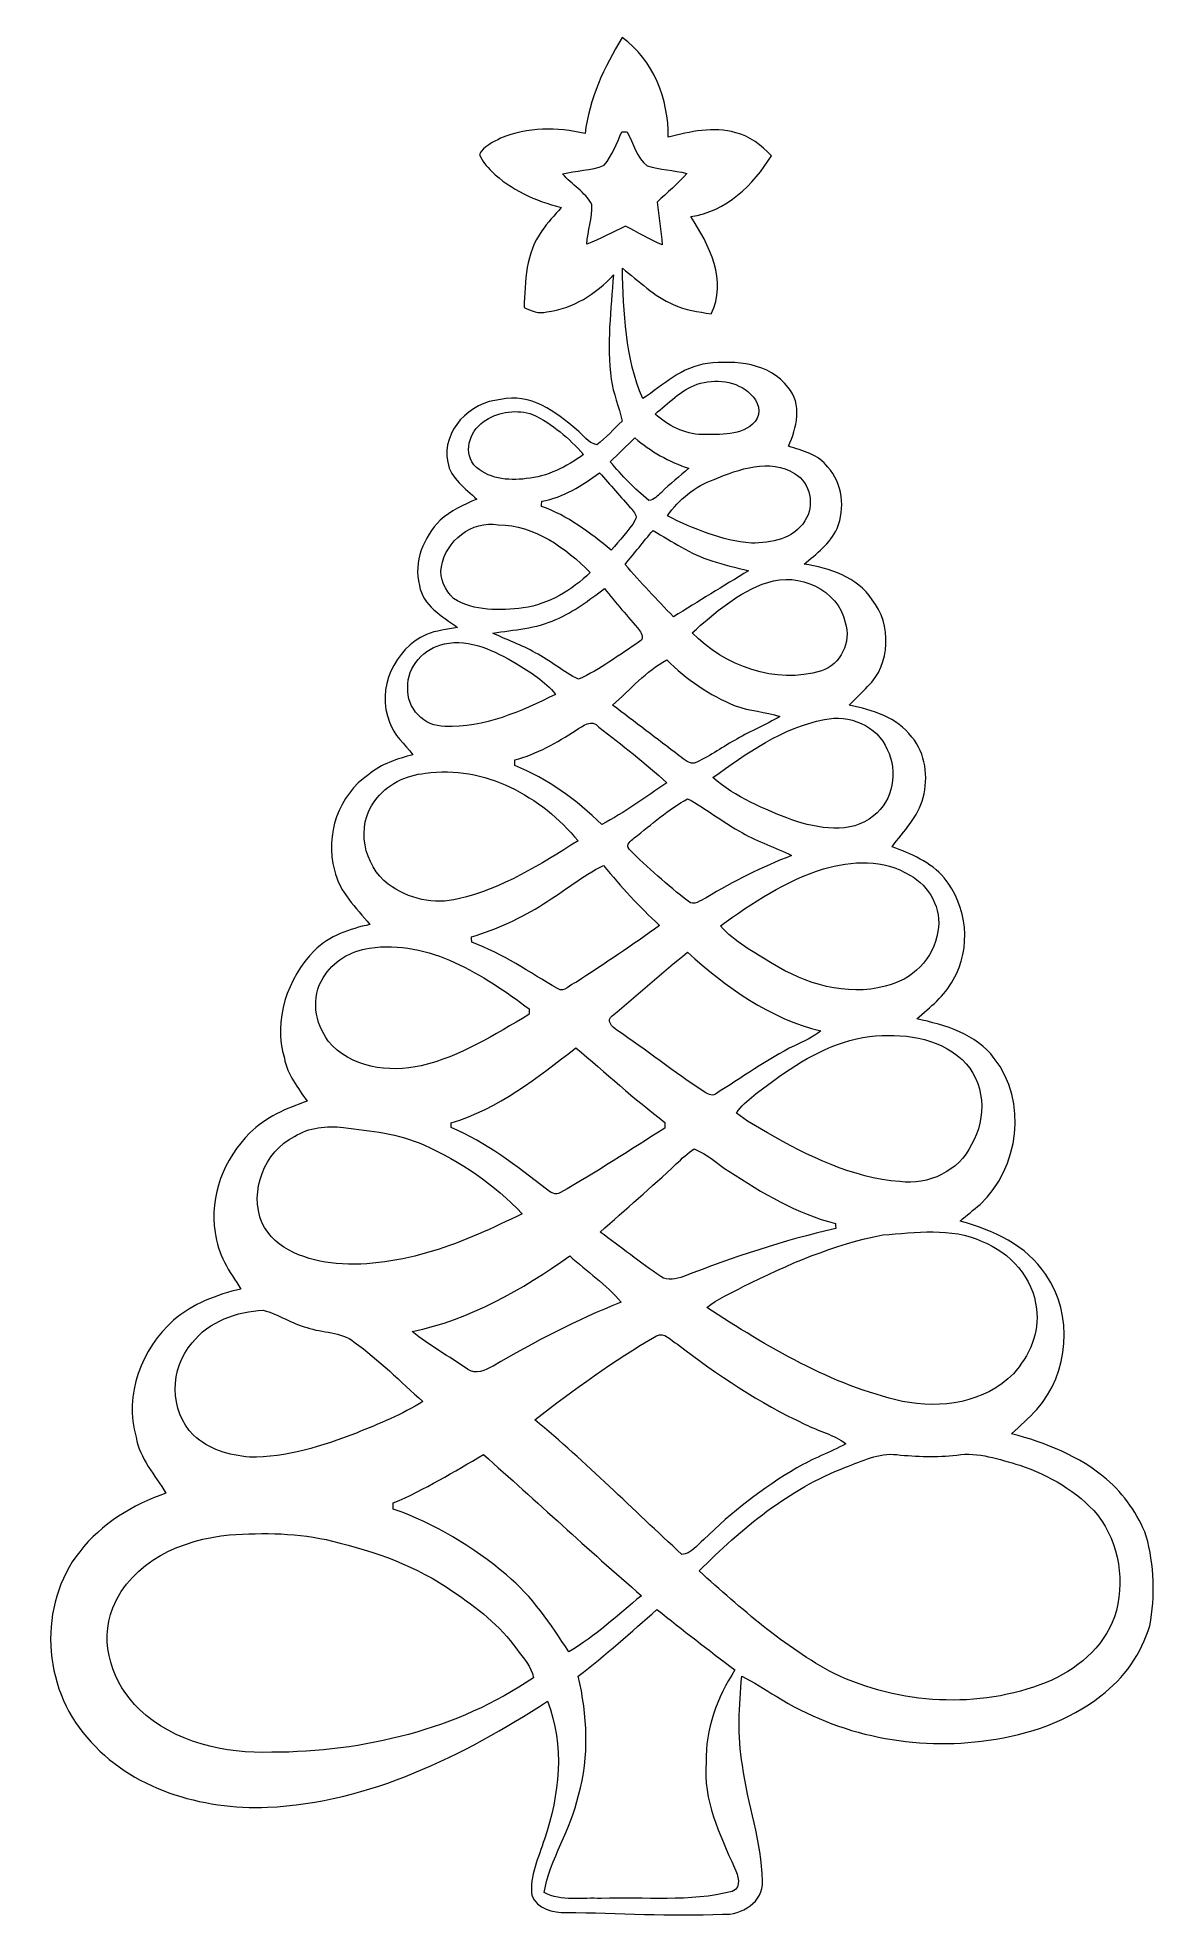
# Model space of a CAD drawing. Header units: centimetres. Extents: x -9.7 to 9.5, y -16.1 to 16.1.
import ezdxf

# ---------------------------------------------------------------- set-up
doc = ezdxf.new("R2010")
doc.units = ezdxf.units.CM
doc.header["$MEASUREMENT"] = 0
doc.layers.add('Layer 1', color=7, linetype='Continuous')

msp = doc.modelspace()

# ---------------------------------------------------------------- linework, layer by layer
at = {"layer": 'Layer 1', "color": 253, "lineweight": 9}
for points, knots in [([(0.34692, 16.08408), (0.88138, 15.70061), (1.14455, 15.02433), (1.13573, 14.38016), (1.13573, 14.38016), (1.51003, 14.46977), (1.91255, 14.56643), (2.29355, 14.4546), (2.29355, 14.4546), (2.5352, 14.39568), (2.73452, 14.23587), (2.90421, 14.06054), (2.90421, 14.06054), (2.59659, 13.55995), (2.12775, 13.09993), (1.52238, 13.01703), (1.52238, 13.01703), (1.83388, 12.54431), (2.1595, 11.90719), (1.86881, 11.34945), (1.86881, 11.34945), (1.65079, 11.38966), (1.4236, 11.40942), (1.22287, 11.51031), (1.22287, 11.51031), (0.88808, 11.64966), (0.63549, 11.91671), (0.3508, 12.1305), (0.3508, 12.1305), (0.37197, 11.37732), (0.39561, 10.60085), (0.6997, 9.89812), (0.6997, 9.89812), (1.04789, 10.12989), (1.37174, 10.44881), (1.80707, 10.49819), (1.80707, 10.49819), (2.28544, 10.55922), (2.87493, 10.50984), (3.18961, 10.08932), (3.18961, 10.08932), (3.43902, 9.81169), (3.3353, 9.38941), (3.19596, 9.08285), (3.19596, 9.08285), (3.43514, 9.00347), (3.71454, 8.94139), (3.86941, 8.72265), (3.86941, 8.72265), (4.12694, 8.44644), (4.17315, 8.01676), (4.02957, 7.67527), (4.02957, 7.67527), (3.91139, 7.41068), (3.67715, 7.24029), (3.46301, 7.06073), (3.46301, 7.06073), (3.89869, 6.99511), (4.37776, 6.8413), (4.63176, 6.45289), (4.63176, 6.45289), (4.96619, 6.0285), (4.95067, 5.34552), (4.55309, 4.96558), (4.55309, 4.96558), (4.45255, 4.8548), (4.34072, 4.75603), (4.23912, 4.64632), (4.23912, 4.64632), (4.63282, 4.56024), (5.05968, 4.43994), (5.31051, 4.09739), (5.31051, 4.09739), (5.55322, 3.81835), (5.59202, 3.41089), (5.50665, 3.0627), (5.50665, 3.0627), (5.42093, 2.73179), (5.1701, 2.48661), (4.9729, 2.21921), (4.9729, 2.21921), (5.29886, 2.09891), (5.63365, 1.95639), (5.86543, 1.68722), (5.86543, 1.68722), (6.26018, 1.20568), (6.34097, 0.48001), (6.01712, -0.06115), (6.01712, -0.06115), (5.87424, -0.33984), (5.62271, -0.52646), (5.39553, -0.73037), (5.39553, -0.73037), (5.88201, -0.83303), (6.414, -0.98613), (6.72162, -1.40594), (6.72162, -1.40594), (7.30511, -2.1369), (7.14813, -3.2852), (6.47961, -3.90926), (6.47961, -3.90926), (6.36778, -4.00627), (6.24819, -4.09412), (6.14024, -4.19572), (6.14024, -4.19572), (6.69728, -4.34953), (7.27971, -4.60882), (7.60497, -5.10976), (7.60497, -5.10976), (8.08475, -5.79733), (8.00855, -6.80098), (7.45046, -7.42187), (7.45046, -7.42187), (7.31781, -7.57145), (7.16647, -7.70233), (7.02042, -7.8385), (7.02042, -7.8385), (7.60462, -7.99336), (8.18353, -8.22196), (8.64884, -8.61742), (8.64884, -8.61742), (8.948, -8.88201), (9.18753, -9.21645), (9.329, -9.59075), (9.329, -9.59075), (9.46235, -10.08816), (9.48493, -10.62121), (9.38932, -11.1278), (9.38932, -11.1278), (9.24433, -11.60193), (8.94764, -12.03267), (8.54865, -12.32865), (8.54865, -12.32865), (7.99832, -12.76187), (7.31323, -12.99646), (6.62425, -13.08854), (6.62425, -13.08854), (5.37436, -13.27904), (4.05779, -13.00987), (2.98711, -12.33712), (2.98711, -12.33712), (2.78956, -12.22282), (2.60329, -12.08912), (2.39515, -11.99457), (2.39515, -11.99457), (2.35493, -12.50081), (2.31719, -13.01481), (2.40573, -13.51893), (2.40573, -13.51893), (2.49851, -14.18321), (2.73629, -14.82773), (2.75181, -15.50154), (2.75181, -15.50154), (2.77368, -15.86384), (2.39162, -16.08856), (2.06813, -16.07267), (2.06813, -16.07267), (1.17383, -16.10867), (0.2799, -16.0487), (-0.61404, -16.03952), (-0.61404, -16.03952), (-0.83665, -16.05328), (-1.11287, -15.9746), (-1.20212, -15.74882), (-1.20212, -15.74882), (-1.24622, -15.41123), (-1.08042, -15.09937), (-0.98728, -14.78469), (-0.98728, -14.78469), (-0.7294, -14.03328), (-0.63062, -13.17426), (-0.93578, -12.42285), (-0.93578, -12.42285), (-2.37511, -13.3563), (-3.98448, -14.15887), (-5.72967, -14.23789), (-5.72967, -14.23789), (-6.85468, -14.28163), (-8.08235, -13.92956), (-8.82636, -13.03915), (-8.82636, -13.03915), (-9.58942, -12.17978), (-9.67197, -10.76761), (-8.95054, -9.85921), (-8.95054, -9.85921), (-8.57694, -9.38014), (-8.04143, -9.05205), (-7.47169, -8.85697), (-7.47169, -8.85697), (-7.65584, -8.5437), (-7.9236, -8.26536), (-7.98428, -7.89529), (-7.98428, -7.89529), (-8.19877, -7.17457), (-7.88832, -6.38047), (-7.34187, -5.89399), (-7.34187, -5.89399), (-7.01414, -5.61141), (-6.60209, -5.45549), (-6.18582, -5.35882), (-6.18582, -5.35882), (-6.38267, -5.06214), (-6.59398, -4.75346), (-6.62714, -4.38798), (-6.62714, -4.38798), (-6.73474, -3.76074), (-6.47192, -3.12715), (-6.03659, -2.683), (-6.03659, -2.683), (-5.76178, -2.42088), (-5.41041, -2.26178), (-5.05446, -2.14184), (-5.05446, -2.14184), (-5.20545, -1.90866), (-5.39665, -1.6871), (-5.44251, -1.40382), (-5.44251, -1.40382), (-5.63442, -0.75753), (-5.39383, -0.02799), (-4.92675, 0.4405), (-4.92675, 0.4405), (-4.67169, 0.69697), (-4.32103, 0.80915), (-3.97778, 0.88782), (-3.97778, 0.88782), (-4.20885, 1.17675), (-4.50589, 1.44345), (-4.58279, 1.82092), (-4.58279, 1.82092), (-4.7546, 2.42064), (-4.50942, 3.10679), (-3.99612, 3.45922), (-3.99612, 3.45922), (-3.77917, 3.63984), (-3.50682, 3.72592), (-3.23871, 3.79683), (-3.23871, 3.79683), (-3.38017, 3.97604), (-3.56891, 4.13126), (-3.63806, 4.35633), (-3.63806, 4.35633), (-3.879, 4.92218), (-3.55198, 5.61187), (-3.00835, 5.85776), (-3.00835, 5.85776), (-2.83866, 5.92478), (-2.65486, 5.93995), (-2.47777, 5.97876), (-2.47777, 5.97876), (-2.73847, 6.16714), (-3.07114, 6.35164), (-3.12935, 6.69807), (-3.12935, 6.69807), (-3.23412, 7.10588), (-3.05491, 7.52322), (-2.77516, 7.81391), (-2.77516, 7.81391), (-2.59207, 7.97548), (-2.36559, 8.07637), (-2.14545, 8.17692), (-2.14545, 8.17692), (-2.33631, 8.3607), (-2.5963, 8.52722), (-2.64252, 8.80662), (-2.64252, 8.80662), (-2.75364, 9.34742), (-2.25834, 9.84202), (-1.73799, 9.88083), (-1.73799, 9.88083), (-1.23352, 10.00572), (-0.78655, 9.67411), (-0.43166, 9.36084), (-0.43166, 9.36084), (-0.31947, 9.27617), (-0.23622, 9.13471), (-0.08982, 9.10613), (-0.08982, 9.10613), (0.06682, 9.22784), (0.20228, 9.37388), (0.34516, 9.51112), (0.34516, 9.51112), (0.29013, 9.75383), (0.19488, 9.98631), (0.15678, 10.23255), (0.15678, 10.23255), (0.07705, 10.82734), (0.15713, 11.42494), (0.19593, 12.01937), (0.19593, 12.01937), (-0.09793, 11.68706), (-0.50151, 11.44152), (-0.94566, 11.38472), (-0.94566, 11.38472), (-1.08465, 11.34486), (-1.21236, 11.40413), (-1.33442, 11.45775), (-1.33442, 11.45775), (-1.31713, 11.90366), (-1.30902, 12.3979), (-1.02821, 12.77185), (-1.02821, 12.77185), (-0.93754, 12.92107), (-0.80384, 13.03537), (-0.69942, 13.17331), (-0.69942, 13.17331), (-1.13686, 13.28549), (-1.56372, 13.47282), (-1.89039, 13.79314), (-1.89039, 13.79314), (-1.97189, 13.87886), (-2.06043, 13.96706), (-2.09853, 14.08206), (-2.09853, 14.08206), (-2.03186, 14.22847), (-1.8657, 14.28562), (-1.73588, 14.36182), (-1.73588, 14.36182), (-1.27832, 14.54985), (-0.76539, 14.55408), (-0.28878, 14.44013), (-0.28878, 14.44013), (-0.21999, 15.03209), (0.03754, 15.58207), (0.34692, 16.08408), (0.34692, 16.08408), (0.34692, 16.08408), (0.34692, 16.08408), (0.34692, 16.08408)], [0, 0, 0, 0, 0.01204819, 0.01204819, 0.01204819, 0.01204819, 0.02409639, 0.02409639, 0.02409639, 0.02409639, 0.03614458, 0.03614458, 0.03614458, 0.03614458, 0.04819277, 0.04819277, 0.04819277, 0.04819277, 0.06024096, 0.06024096, 0.06024096, 0.06024096, 0.07228916, 0.07228916, 0.07228916, 0.07228916, 0.08433735, 0.08433735, 0.08433735, 0.08433735, 0.09638554, 0.09638554, 0.09638554, 0.09638554, 0.10843373, 0.10843373, 0.10843373, 0.10843373, 0.12048193, 0.12048193, 0.12048193, 0.12048193, 0.13253012, 0.13253012, 0.13253012, 0.13253012, 0.14457831, 0.14457831, 0.14457831, 0.14457831, 0.15662651, 0.15662651, 0.15662651, 0.15662651, 0.1686747, 0.1686747, 0.1686747, 0.1686747, 0.18072289, 0.18072289, 0.18072289, 0.18072289, 0.19277108, 0.19277108, 0.19277108, 0.19277108, 0.20481928, 0.20481928, 0.20481928, 0.20481928, 0.21686747, 0.21686747, 0.21686747, 0.21686747, 0.22891566, 0.22891566, 0.22891566, 0.22891566, 0.24096386, 0.24096386, 0.24096386, 0.24096386, 0.25301205, 0.25301205, 0.25301205, 0.25301205, 0.26506024, 0.26506024, 0.26506024, 0.26506024, 0.27710843, 0.27710843, 0.27710843, 0.27710843, 0.28915663, 0.28915663, 0.28915663, 0.28915663, 0.30120482, 0.30120482, 0.30120482, 0.30120482, 0.31325301, 0.31325301, 0.31325301, 0.31325301, 0.3253012, 0.3253012, 0.3253012, 0.3253012, 0.3373494, 0.3373494, 0.3373494, 0.3373494, 0.34939759, 0.34939759, 0.34939759, 0.34939759, 0.36144578, 0.36144578, 0.36144578, 0.36144578, 0.37349398, 0.37349398, 0.37349398, 0.37349398, 0.38554217, 0.38554217, 0.38554217, 0.38554217, 0.39759036, 0.39759036, 0.39759036, 0.39759036, 0.40963855, 0.40963855, 0.40963855, 0.40963855, 0.42168675, 0.42168675, 0.42168675, 0.42168675, 0.43373494, 0.43373494, 0.43373494, 0.43373494, 0.44578313, 0.44578313, 0.44578313, 0.44578313, 0.45783133, 0.45783133, 0.45783133, 0.45783133, 0.46987952, 0.46987952, 0.46987952, 0.46987952, 0.48192771, 0.48192771, 0.48192771, 0.48192771, 0.4939759, 0.4939759, 0.4939759, 0.4939759, 0.5060241, 0.5060241, 0.5060241, 0.5060241, 0.51807229, 0.51807229, 0.51807229, 0.51807229, 0.53012048, 0.53012048, 0.53012048, 0.53012048, 0.54216867, 0.54216867, 0.54216867, 0.54216867, 0.55421687, 0.55421687, 0.55421687, 0.55421687, 0.56626506, 0.56626506, 0.56626506, 0.56626506, 0.57831325, 0.57831325, 0.57831325, 0.57831325, 0.59036145, 0.59036145, 0.59036145, 0.59036145, 0.60240964, 0.60240964, 0.60240964, 0.60240964, 0.61445783, 0.61445783, 0.61445783, 0.61445783, 0.62650602, 0.62650602, 0.62650602, 0.62650602, 0.63855422, 0.63855422, 0.63855422, 0.63855422, 0.65060241, 0.65060241, 0.65060241, 0.65060241, 0.6626506, 0.6626506, 0.6626506, 0.6626506, 0.6746988, 0.6746988, 0.6746988, 0.6746988, 0.68674699, 0.68674699, 0.68674699, 0.68674699, 0.69879518, 0.69879518, 0.69879518, 0.69879518, 0.71084337, 0.71084337, 0.71084337, 0.71084337, 0.72289157, 0.72289157, 0.72289157, 0.72289157, 0.73493976, 0.73493976, 0.73493976, 0.73493976, 0.74698795, 0.74698795, 0.74698795, 0.74698795, 0.75903614, 0.75903614, 0.75903614, 0.75903614, 0.77108434, 0.77108434, 0.77108434, 0.77108434, 0.78313253, 0.78313253, 0.78313253, 0.78313253, 0.79518072, 0.79518072, 0.79518072, 0.79518072, 0.80722892, 0.80722892, 0.80722892, 0.80722892, 0.81927711, 0.81927711, 0.81927711, 0.81927711, 0.8313253, 0.8313253, 0.8313253, 0.8313253, 0.84337349, 0.84337349, 0.84337349, 0.84337349, 0.85542169, 0.85542169, 0.85542169, 0.85542169, 0.86746988, 0.86746988, 0.86746988, 0.86746988, 0.87951807, 0.87951807, 0.87951807, 0.87951807, 0.89156627, 0.89156627, 0.89156627, 0.89156627, 0.90361446, 0.90361446, 0.90361446, 0.90361446, 0.91566265, 0.91566265, 0.91566265, 0.91566265, 0.92771084, 0.92771084, 0.92771084, 0.92771084, 0.93975904, 0.93975904, 0.93975904, 0.93975904, 0.95180723, 0.95180723, 0.95180723, 0.95180723, 0.96385542, 0.96385542, 0.96385542, 0.96385542, 0.97590361, 0.97590361, 0.97590361, 0.97590361, 1, 1, 1, 1]), ([(0.34093, 14.47188), (0.25167, 14.27468), (0.17794, 14.06266), (0.03683, 13.8958), (0.03683, 13.8958), (-0.18754, 13.80161), (-0.44083, 13.81007), (-0.67437, 13.74728), (-0.67437, 13.74728), (-0.51985, 13.56313), (-0.28878, 13.43895), (-0.17342, 13.22446), (-0.17342, 13.22446), (-0.16319, 12.99516), (-0.24539, 12.77149), (-0.26056, 12.54325), (-0.26056, 12.54325), (-0.03267, 12.6325), (0.18182, 12.75174), (0.40407, 12.8544), (0.40407, 12.8544), (0.61292, 12.74645), (0.81612, 12.6265), (1.03131, 12.53125), (1.03131, 12.53125), (1.01297, 12.77679), (0.97557, 13.01985), (0.94382, 13.26397), (0.94382, 13.26397), (1.11598, 13.4266), (1.30189, 13.57653), (1.4557, 13.75786), (1.4557, 13.75786), (1.23063, 13.81007), (0.99568, 13.81889), (0.77555, 13.88839), (0.77555, 13.88839), (0.59034, 14.02315), (0.54518, 14.27539), (0.43406, 14.46447), (0.43406, 14.46447), (0.41078, 14.46659), (0.36421, 14.47012), (0.34093, 14.47188), (0.34093, 14.47188), (0.34093, 14.47188), (0.34093, 14.47188), (0.34093, 14.47188)], [0, 0, 0, 0, 0.07692308, 0.07692308, 0.07692308, 0.07692308, 0.15384615, 0.15384615, 0.15384615, 0.15384615, 0.23076923, 0.23076923, 0.23076923, 0.23076923, 0.30769231, 0.30769231, 0.30769231, 0.30769231, 0.38461538, 0.38461538, 0.38461538, 0.38461538, 0.46153846, 0.46153846, 0.46153846, 0.46153846, 0.53846154, 0.53846154, 0.53846154, 0.53846154, 0.61538462, 0.61538462, 0.61538462, 0.61538462, 0.69230769, 0.69230769, 0.69230769, 0.69230769, 0.76923077, 0.76923077, 0.76923077, 0.76923077, 0.84615385, 0.84615385, 0.84615385, 0.84615385, 1, 1, 1, 1]), ([(1.6328, 10.14542), (1.35199, 10.04276), (1.13961, 9.81804), (0.91172, 9.63424), (0.91172, 9.63424), (1.13115, 9.43422), (1.41231, 9.28886), (1.71464, 9.28287), (1.71464, 9.28287), (2.01874, 9.29099), (2.40044, 9.24583), (2.62446, 9.50512), (2.62446, 9.50512), (2.74899, 9.64976), (2.67384, 9.86143), (2.54755, 9.97608), (2.54755, 9.97608), (2.31048, 10.2075), (1.9383, 10.24243), (1.6328, 10.14542), (1.6328, 10.14542), (1.6328, 10.14542), (1.6328, 10.14542), (1.6328, 10.14542)], [0, 0, 0, 0, 0.14285714, 0.14285714, 0.14285714, 0.14285714, 0.28571429, 0.28571429, 0.28571429, 0.28571429, 0.42857143, 0.42857143, 0.42857143, 0.42857143, 0.57142857, 0.57142857, 0.57142857, 0.57142857, 0.71428571, 0.71428571, 0.71428571, 0.71428571, 1, 1, 1, 1]), ([(-1.98776, 9.53051), (-2.23964, 9.37954), (-2.39557, 9.02075), (-2.19449, 8.76253), (-2.19449, 8.76253), (-1.97118, 8.52546), (-1.60676, 8.48523), (-1.29914, 8.52652), (-1.29914, 8.52652), (-0.93684, 8.55827), (-0.60734, 8.73218), (-0.31524, 8.93927), (-0.31524, 8.93927), (-0.56007, 9.22007), (-0.85217, 9.46561), (-1.18837, 9.6286), (-1.18837, 9.6286), (-1.44907, 9.71185), (-1.75704, 9.68328), (-1.98776, 9.53051), (-1.98776, 9.53051), (-1.98776, 9.53051), (-1.98776, 9.53051), (-1.98776, 9.53051)], [0, 0, 0, 0, 0.14285714, 0.14285714, 0.14285714, 0.14285714, 0.28571429, 0.28571429, 0.28571429, 0.28571429, 0.42857143, 0.42857143, 0.42857143, 0.42857143, 0.57142857, 0.57142857, 0.57142857, 0.57142857, 0.71428571, 0.71428571, 0.71428571, 0.71428571, 1, 1, 1, 1]), ([(0.14125, 8.81686), (0.3434, 8.57873), (0.56071, 8.35119), (0.80342, 8.15434), (0.80342, 8.15434), (0.89302, 8.16139), (0.95511, 8.23301), (1.01755, 8.2891), (1.01755, 8.2891), (1.16572, 8.43727), (1.33223, 8.56462), (1.48816, 8.70397), (1.48816, 8.70397), (1.14843, 8.81403), (0.83481, 8.99183), (0.56459, 9.22572), (0.56459, 9.22572), (0.42242, 9.09026), (0.28272, 8.95303), (0.14125, 8.81686), (0.14125, 8.81686), (0.14125, 8.81686), (0.14125, 8.81686), (0.14125, 8.81686)], [0, 0, 0, 0, 0.14285714, 0.14285714, 0.14285714, 0.14285714, 0.28571429, 0.28571429, 0.28571429, 0.28571429, 0.42857143, 0.42857143, 0.42857143, 0.42857143, 0.57142857, 0.57142857, 0.57142857, 0.57142857, 0.71428571, 0.71428571, 0.71428571, 0.71428571, 1, 1, 1, 1]), ([(1.92102, 8.51488), (1.59576, 8.39669), (1.32059, 8.16951), (1.12056, 7.88976), (1.12056, 7.88976), (1.57318, 7.66116), (2.05225, 7.46466), (2.56307, 7.42162), (2.56307, 7.42162), (2.89751, 7.4255), (3.2905, 7.49253), (3.47818, 7.80403), (3.47818, 7.80403), (3.65104, 8.06262), (3.57555, 8.45702), (3.30179, 8.61365), (3.30179, 8.61365), (2.87563, 8.88424), (2.34506, 8.68596), (1.92102, 8.51488), (1.92102, 8.51488), (1.92102, 8.51488), (1.92102, 8.51488), (1.92102, 8.51488)], [0, 0, 0, 0, 0.14285714, 0.14285714, 0.14285714, 0.14285714, 0.28571429, 0.28571429, 0.28571429, 0.28571429, 0.42857143, 0.42857143, 0.42857143, 0.42857143, 0.57142857, 0.57142857, 0.57142857, 0.57142857, 0.71428571, 0.71428571, 0.71428571, 0.71428571, 1, 1, 1, 1]), ([(-1.03103, 8.14058), (-1.03244, 8.11836), (-1.03526, 8.07355), (-1.03667, 8.05133), (-1.03667, 8.05133), (-0.58688, 7.89399), (-0.20553, 7.60154), (0.15995, 7.30273), (0.15995, 7.30273), (0.30318, 7.46924), (0.45664, 7.63011), (0.57164, 7.81814), (0.57164, 7.81814), (0.61221, 7.88764), (0.54871, 7.95467), (0.5092, 8.00723), (0.5092, 8.00723), (0.32188, 8.21149), (0.14337, 8.42315), (-0.04325, 8.62812), (-0.04325, 8.62812), (-0.3417, 8.4101), (-0.65744, 8.20161), (-1.03103, 8.14058), (-1.03103, 8.14058), (-1.03103, 8.14058), (-1.03103, 8.14058), (-1.03103, 8.14058)], [0, 0, 0, 0, 0.125, 0.125, 0.125, 0.125, 0.25, 0.25, 0.25, 0.25, 0.375, 0.375, 0.375, 0.375, 0.5, 0.5, 0.5, 0.5, 0.625, 0.625, 0.625, 0.625, 0.75, 0.75, 0.75, 0.75, 1, 1, 1, 1]), ([(-2.75117, 7.01557), (-2.79068, 6.80849), (-2.68661, 6.61552), (-2.54233, 6.47582), (-2.54233, 6.47582), (-2.19026, 6.24722), (-1.74681, 6.26521), (-1.34782, 6.31249), (-1.34782, 6.31249), (-0.90826, 6.37458), (-0.51703, 6.61623), (-0.19988, 6.9175), (-0.19988, 6.9175), (-0.62357, 7.34154), (-1.15027, 7.72924), (-1.7768, 7.73524), (-1.7768, 7.73524), (-2.23329, 7.81603), (-2.67885, 7.45866), (-2.75117, 7.01557), (-2.75117, 7.01557), (-2.75117, 7.01557), (-2.75117, 7.01557), (-2.75117, 7.01557)], [0, 0, 0, 0, 0.14285714, 0.14285714, 0.14285714, 0.14285714, 0.28571429, 0.28571429, 0.28571429, 0.28571429, 0.42857143, 0.42857143, 0.42857143, 0.42857143, 0.57142857, 0.57142857, 0.57142857, 0.57142857, 0.71428571, 0.71428571, 0.71428571, 0.71428571, 1, 1, 1, 1]), ([(0.87574, 7.63928), (0.71275, 7.44773), (0.55612, 7.25123), (0.39666, 7.0572), (0.39666, 7.0572), (0.66301, 6.74958), (0.94347, 6.45324), (1.22534, 6.15938), (1.22534, 6.15938), (1.65255, 6.42361), (2.08259, 6.68326), (2.50875, 6.94925), (2.50875, 6.94925), (2.29919, 7.0064), (2.08541, 7.04767), (1.8808, 7.11999), (1.8808, 7.11999), (1.51779, 7.23324), (1.19959, 7.44702), (0.87574, 7.63928), (0.87574, 7.63928), (0.87574, 7.63928), (0.87574, 7.63928), (0.87574, 7.63928)], [0, 0, 0, 0, 0.14285714, 0.14285714, 0.14285714, 0.14285714, 0.28571429, 0.28571429, 0.28571429, 0.28571429, 0.42857143, 0.42857143, 0.42857143, 0.42857143, 0.57142857, 0.57142857, 0.57142857, 0.57142857, 0.71428571, 0.71428571, 0.71428571, 0.71428571, 1, 1, 1, 1]), ([(2.84, 6.74922), (2.33694, 6.59012), (1.93689, 6.22323), (1.54354, 5.88633), (1.54354, 5.88633), (2.10446, 5.31518), (2.97229, 4.99416), (3.76005, 5.23193), (3.76005, 5.23193), (4.08672, 5.34164), (4.28216, 5.72723), (4.16821, 6.06025), (4.16821, 6.06025), (4.04756, 6.63281), (3.36988, 6.92491), (2.84, 6.74922), (2.84, 6.74922), (2.84, 6.74922), (2.84, 6.74922), (2.84, 6.74922)], [0, 0, 0, 0, 0.16666667, 0.16666667, 0.16666667, 0.16666667, 0.33333333, 0.33333333, 0.33333333, 0.33333333, 0.5, 0.5, 0.5, 0.5, 0.66666667, 0.66666667, 0.66666667, 0.66666667, 1, 1, 1, 1]), ([(-0.79079, 6.11317), (-1.12769, 5.95512), (-1.50763, 5.93925), (-1.86852, 5.87927), (-1.86852, 5.87927), (-1.62969, 5.76109), (-1.37357, 5.68066), (-1.14392, 5.54237), (-1.14392, 5.54237), (-0.88286, 5.41431), (-0.66484, 5.21041), (-0.40167, 5.08905), (-0.40167, 5.08905), (-0.02843, 5.25839), (0.30459, 5.51027), (0.64608, 5.73534), (0.64608, 5.73534), (0.7191, 5.77309), (0.68841, 5.87187), (0.64573, 5.92231), (0.64573, 5.92231), (0.45029, 6.16714), (0.23262, 6.39362), (0.04389, 6.6441), (0.04389, 6.6441), (-0.22034, 6.44654), (-0.48493, 6.24264), (-0.79079, 6.11317), (-0.79079, 6.11317), (-0.79079, 6.11317), (-0.79079, 6.11317), (-0.79079, 6.11317)], [0, 0, 0, 0, 0.11111111, 0.11111111, 0.11111111, 0.11111111, 0.22222222, 0.22222222, 0.22222222, 0.22222222, 0.33333333, 0.33333333, 0.33333333, 0.33333333, 0.44444444, 0.44444444, 0.44444444, 0.44444444, 0.55555556, 0.55555556, 0.55555556, 0.55555556, 0.66666667, 0.66666667, 0.66666667, 0.66666667, 0.77777778, 0.77777778, 0.77777778, 0.77777778, 1, 1, 1, 1]), ([(-2.70072, 5.69689), (-3.03904, 5.62316), (-3.34701, 5.30742), (-3.32585, 4.94618), (-3.32585, 4.94618), (-3.3516, 4.59551), (-3.04468, 4.27449), (-2.69049, 4.2826), (-2.69049, 4.2826), (-2.01563, 4.2572), (-1.38663, 4.5366), (-0.79678, 4.83082), (-0.79678, 4.83082), (-0.97282, 5.05907), (-1.22894, 5.20829), (-1.46741, 5.36175), (-1.46741, 5.36175), (-1.83712, 5.5713), (-2.26152, 5.78791), (-2.70072, 5.69689), (-2.70072, 5.69689), (-2.70072, 5.69689), (-2.70072, 5.69689), (-2.70072, 5.69689)], [0, 0, 0, 0, 0.14285714, 0.14285714, 0.14285714, 0.14285714, 0.28571429, 0.28571429, 0.28571429, 0.28571429, 0.42857143, 0.42857143, 0.42857143, 0.42857143, 0.57142857, 0.57142857, 0.57142857, 0.57142857, 0.71428571, 0.71428571, 0.71428571, 0.71428571, 1, 1, 1, 1]), ([(0.18253, 4.64737), (0.56459, 4.35951), (0.94453, 4.06811), (1.32412, 3.77707), (1.32412, 3.77707), (1.41408, 3.72345), (1.49768, 3.60492), (1.62504, 3.66771), (1.62504, 3.66771), (1.86634, 3.77919), (2.08047, 3.9397), (2.31401, 4.06564), (2.31401, 4.06564), (2.5539, 4.20288), (2.80896, 4.31153), (3.04849, 4.44911), (3.04849, 4.44911), (2.79979, 4.53554), (2.53097, 4.54401), (2.28403, 4.63432), (2.28403, 4.63432), (1.84411, 4.81283), (1.44618, 5.08729), (1.11104, 5.42243), (1.11104, 5.42243), (0.75403, 5.22804), (0.48592, 4.91125), (0.18253, 4.64737), (0.18253, 4.64737), (0.18253, 4.64737), (0.18253, 4.64737), (0.18253, 4.64737)], [0, 0, 0, 0, 0.11111111, 0.11111111, 0.11111111, 0.11111111, 0.22222222, 0.22222222, 0.22222222, 0.22222222, 0.33333333, 0.33333333, 0.33333333, 0.33333333, 0.44444444, 0.44444444, 0.44444444, 0.44444444, 0.55555556, 0.55555556, 0.55555556, 0.55555556, 0.66666667, 0.66666667, 0.66666667, 0.66666667, 0.77777778, 0.77777778, 0.77777778, 0.77777778, 1, 1, 1, 1]), ([(-0.44401, 4.21734), (-0.77032, 4.00285), (-1.11499, 3.80953), (-1.49387, 3.70616), (-1.49387, 3.70616), (-1.49387, 3.68182), (-1.49317, 3.63349), (-1.49317, 3.6095), (-1.49317, 3.6095), (-0.92802, 3.39113), (-0.43519, 3.01789), (-0.00268, 2.59915), (-0.00268, 2.59915), (0.38855, 2.80623), (0.74662, 3.06975), (1.11421, 3.31493), (1.11421, 3.31493), (0.73956, 3.64901), (0.34551, 3.96546), (-0.05454, 4.26849), (-0.05454, 4.26849), (-0.16884, 4.4283), (-0.33394, 4.27943), (-0.44401, 4.21734), (-0.44401, 4.21734), (-0.44401, 4.21734), (-0.44401, 4.21734), (-0.44401, 4.21734)], [0, 0, 0, 0, 0.125, 0.125, 0.125, 0.125, 0.25, 0.25, 0.25, 0.25, 0.375, 0.375, 0.375, 0.375, 0.5, 0.5, 0.5, 0.5, 0.625, 0.625, 0.625, 0.625, 0.75, 0.75, 0.75, 0.75, 1, 1, 1, 1]), ([(3.81226, 4.39831), (3.09259, 4.26355), (2.48229, 3.81905), (1.89809, 3.40489), (1.89809, 3.40489), (2.28896, 3.06587), (2.77897, 2.86338), (3.25663, 2.67852), (3.25663, 2.67852), (3.70113, 2.53071), (4.2617, 2.42487), (4.65328, 2.74943), (4.65328, 2.74943), (4.99512, 3.00837), (5.07626, 3.51214), (4.88894, 3.88714), (4.88894, 3.88714), (4.72313, 4.2946), (4.22783, 4.49427), (3.81226, 4.39831), (3.81226, 4.39831), (3.81226, 4.39831), (3.81226, 4.39831), (3.81226, 4.39831)], [0, 0, 0, 0, 0.14285714, 0.14285714, 0.14285714, 0.14285714, 0.28571429, 0.28571429, 0.28571429, 0.28571429, 0.42857143, 0.42857143, 0.42857143, 0.42857143, 0.57142857, 0.57142857, 0.57142857, 0.57142857, 0.71428571, 0.71428571, 0.71428571, 0.71428571, 1, 1, 1, 1]), ([(-3.02387, 3.47898), (-3.35971, 3.44652), (-3.69838, 3.28953), (-3.88994, 3.00378), (-3.88994, 3.00378), (-4.22508, 2.57586), (-4.08432, 1.89641), (-3.66099, 1.57927), (-3.66099, 1.57927), (-3.32514, 1.32421), (-2.87288, 1.22014), (-2.46154, 1.32668), (-2.46154, 1.32668), (-1.71083, 1.49848), (-1.05431, 1.91723), (-0.40979, 2.3201), (-0.40979, 2.3201), (-1.03032, 3.08316), (-2.02022, 3.62432), (-3.02387, 3.47898), (-3.02387, 3.47898), (-3.02387, 3.47898), (-3.02387, 3.47898), (-3.02387, 3.47898)], [0, 0, 0, 0, 0.14285714, 0.14285714, 0.14285714, 0.14285714, 0.28571429, 0.28571429, 0.28571429, 0.28571429, 0.42857143, 0.42857143, 0.42857143, 0.42857143, 0.57142857, 0.57142857, 0.57142857, 0.57142857, 0.71428571, 0.71428571, 0.71428571, 0.71428571, 1, 1, 1, 1]), ([(0.55259, 2.36949), (0.49685, 2.32045), (0.40196, 2.26048), (0.46475, 2.17793), (0.46475, 2.17793), (0.78049, 1.85761), (1.1255, 1.56551), (1.47687, 1.2847), (1.47687, 1.2847), (1.57494, 1.19827), (1.69559, 1.30198), (1.78626, 1.34573), (1.78626, 1.34573), (2.25228, 1.62866), (2.74193, 1.87101), (3.24958, 2.06928), (3.24958, 2.06928), (2.97441, 2.2125), (2.67349, 2.30034), (2.40609, 2.45945), (2.40609, 2.45945), (2.08047, 2.63196), (1.79296, 2.86938), (1.46876, 3.04259), (1.46876, 3.04259), (1.13644, 2.85773), (0.85069, 2.60268), (0.55259, 2.36949), (0.55259, 2.36949), (0.55259, 2.36949), (0.55259, 2.36949), (0.55259, 2.36949)], [0, 0, 0, 0, 0.11111111, 0.11111111, 0.11111111, 0.11111111, 0.22222222, 0.22222222, 0.22222222, 0.22222222, 0.33333333, 0.33333333, 0.33333333, 0.33333333, 0.44444444, 0.44444444, 0.44444444, 0.44444444, 0.55555556, 0.55555556, 0.55555556, 0.55555556, 0.66666667, 0.66666667, 0.66666667, 0.66666667, 0.77777778, 0.77777778, 0.77777778, 0.77777778, 1, 1, 1, 1]), ([(3.79603, 1.83856), (3.14868, 1.63606), (2.57613, 1.25789), (2.03038, 0.86489), (2.03038, 0.86489), (2.27027, 0.58549), (2.60823, 0.41369), (2.91514, 0.22001), (2.91514, 0.22001), (3.48911, -0.12853), (4.18726, -0.34937), (4.85613, -0.16981), (4.85613, -0.16981), (5.30592, -0.07103), (5.69292, 0.30433), (5.75748, 0.76753), (5.75748, 0.76753), (5.82556, 1.14923), (5.61778, 1.55387), (5.27593, 1.73131), (5.27593, 1.73131), (4.83708, 2.01001), (4.27687, 1.98284), (3.79603, 1.83856), (3.79603, 1.83856), (3.79603, 1.83856), (3.79603, 1.83856), (3.79603, 1.83856)], [0, 0, 0, 0, 0.125, 0.125, 0.125, 0.125, 0.25, 0.25, 0.25, 0.25, 0.375, 0.375, 0.375, 0.375, 0.5, 0.5, 0.5, 0.5, 0.625, 0.625, 0.625, 0.625, 0.75, 0.75, 0.75, 0.75, 1, 1, 1, 1]), ([(-1.00104, 1.24201), (-1.38345, 0.99577), (-1.80008, 0.80351), (-2.23717, 0.67651), (-2.23717, 0.67651), (-2.23541, 0.65287), (-2.23118, 0.60595), (-2.22941, 0.58232), (-2.22941, 0.58232), (-1.70413, 0.38935), (-1.24128, 0.06973), (-0.76151, -0.21108), (-0.76151, -0.21108), (-0.64544, -0.29363), (-0.54031, -0.13347), (-0.43624, -0.09925), (-0.43624, -0.09925), (0.04353, 0.21507), (0.52366, 0.53046), (0.98439, 0.87265), (0.98439, 0.87265), (0.6429, 1.19262), (0.32082, 1.53376), (0.02731, 1.89853), (0.02731, 1.89853), (-0.33888, 1.71791), (-0.65497, 1.45579), (-1.00104, 1.24201), (-1.00104, 1.24201), (-1.00104, 1.24201), (-1.00104, 1.24201), (-1.00104, 1.24201)], [0, 0, 0, 0, 0.11111111, 0.11111111, 0.11111111, 0.11111111, 0.22222222, 0.22222222, 0.22222222, 0.22222222, 0.33333333, 0.33333333, 0.33333333, 0.33333333, 0.44444444, 0.44444444, 0.44444444, 0.44444444, 0.55555556, 0.55555556, 0.55555556, 0.55555556, 0.66666667, 0.66666667, 0.66666667, 0.66666667, 0.77777778, 0.77777778, 0.77777778, 0.77777778, 1, 1, 1, 1]), ([(-3.98448, 0.48213), (-4.30234, 0.43591), (-4.61631, 0.25776), (-4.77647, -0.02693), (-4.77647, -0.02693), (-4.99801, -0.3536), (-4.91476, -0.80516), (-4.6918, -1.10925), (-4.6918, -1.10925), (-4.3108, -1.57351), (-3.65181, -1.65641), (-3.09654, -1.53188), (-3.09654, -1.53188), (-2.4245, -1.37701), (-1.83995, -0.99778), (-1.25116, -0.65629), (-1.25116, -0.65629), (-1.2501, -0.63194), (-1.24834, -0.58291), (-1.24728, -0.55821), (-1.24728, -0.55821), (-2.03115, 0.02352), (-2.9579, 0.637), (-3.98448, 0.48213), (-3.98448, 0.48213), (-3.98448, 0.48213), (-3.98448, 0.48213), (-3.98448, 0.48213)], [0, 0, 0, 0, 0.125, 0.125, 0.125, 0.125, 0.25, 0.25, 0.25, 0.25, 0.375, 0.375, 0.375, 0.375, 0.5, 0.5, 0.5, 0.5, 0.625, 0.625, 0.625, 0.625, 0.75, 0.75, 0.75, 0.75, 1, 1, 1, 1]), ([(0.17759, -0.67816), (0.06082, -0.75224), (0.17865, -0.87254), (0.25591, -0.92335), (0.25591, -0.92335), (0.76038, -1.26201), (1.23663, -1.64089), (1.74392, -1.97638), (1.74392, -1.97638), (1.80213, -2.00989), (1.87692, -2.06105), (1.94395, -2.01766), (1.94395, -2.01766), (2.39515, -1.74109), (2.82342, -1.42393), (3.29932, -1.18898), (3.29932, -1.18898), (3.45384, -1.11137), (3.61647, -1.04575), (3.75334, -0.93745), (3.75334, -0.93745), (2.87669, -0.72508), (2.12739, -0.18427), (1.46629, 0.41051), (1.46629, 0.41051), (1.02743, 0.05915), (0.60727, -0.3155), (0.17759, -0.67816), (0.17759, -0.67816), (0.17759, -0.67816), (0.17759, -0.67816), (0.17759, -0.67816)], [0, 0, 0, 0, 0.11111111, 0.11111111, 0.11111111, 0.11111111, 0.22222222, 0.22222222, 0.22222222, 0.22222222, 0.33333333, 0.33333333, 0.33333333, 0.33333333, 0.44444444, 0.44444444, 0.44444444, 0.44444444, 0.55555556, 0.55555556, 0.55555556, 0.55555556, 0.66666667, 0.66666667, 0.66666667, 0.66666667, 0.77777778, 0.77777778, 0.77777778, 0.77777778, 1, 1, 1, 1]), ([(-2.58325, -2.5126), (-2.58325, -2.53236), (-2.5836, -2.57187), (-2.5836, -2.59198), (-2.5836, -2.59198), (-1.98247, -2.84458), (-1.46389, -3.25027), (-0.9513, -3.64609), (-0.9513, -3.64609), (-0.88709, -3.70147), (-0.79431, -3.76038), (-0.71035, -3.70534), (-0.71035, -3.70534), (-0.09969, -3.36104), (0.48521, -2.97264), (1.07929, -2.60044), (1.07929, -2.60044), (1.07858, -2.57646), (1.07717, -2.52813), (1.07647, -2.50378), (1.07647, -2.50378), (0.54942, -2.10091), (0.06047, -1.65183), (-0.44612, -1.22496), (-0.44612, -1.22496), (-1.10511, -1.73155), (-1.77327, -2.27095), (-2.58325, -2.5126), (-2.58325, -2.5126), (-2.58325, -2.5126), (-2.58325, -2.5126), (-2.58325, -2.5126)], [0, 0, 0, 0, 0.11111111, 0.11111111, 0.11111111, 0.11111111, 0.22222222, 0.22222222, 0.22222222, 0.22222222, 0.33333333, 0.33333333, 0.33333333, 0.33333333, 0.44444444, 0.44444444, 0.44444444, 0.44444444, 0.55555556, 0.55555556, 0.55555556, 0.55555556, 0.66666667, 0.66666667, 0.66666667, 0.66666667, 0.77777778, 0.77777778, 0.77777778, 0.77777778, 1, 1, 1, 1]), ([(4.58696, -1.03129), (3.97701, -1.11278), (3.43161, -1.42711), (2.94337, -1.78553), (2.94337, -1.78553), (2.72006, -1.95839), (2.46853, -2.10832), (2.30484, -2.34503), (2.30484, -2.34503), (2.46641, -2.4805), (2.65762, -2.57293), (2.83648, -2.683), (2.83648, -2.683), (3.53462, -3.08482), (4.2871, -3.45171), (5.10201, -3.51874), (5.10201, -3.51874), (5.59061, -3.58153), (6.11978, -3.33952), (6.33286, -2.88444), (6.33286, -2.88444), (6.60026, -2.43393), (6.57239, -1.78906), (6.17058, -1.42852), (6.17058, -1.42852), (5.75007, -1.03482), (5.13341, -0.97449), (4.58696, -1.03129), (4.58696, -1.03129), (4.58696, -1.03129), (4.58696, -1.03129), (4.58696, -1.03129)], [0, 0, 0, 0, 0.11111111, 0.11111111, 0.11111111, 0.11111111, 0.22222222, 0.22222222, 0.22222222, 0.22222222, 0.33333333, 0.33333333, 0.33333333, 0.33333333, 0.44444444, 0.44444444, 0.44444444, 0.44444444, 0.55555556, 0.55555556, 0.55555556, 0.55555556, 0.66666667, 0.66666667, 0.66666667, 0.66666667, 0.77777778, 0.77777778, 0.77777778, 0.77777778, 1, 1, 1, 1]), ([(-5.26824, -2.74615), (-5.78894, -3.00227), (-6.04753, -3.68384), (-5.82739, -4.22112), (-5.82739, -4.22112), (-5.60021, -4.69877), (-5.04176, -4.87023), (-4.55351, -4.92385), (-4.55351, -4.92385), (-3.42533, -5.00287), (-2.35571, -4.56014), (-1.36722, -4.06765), (-1.36722, -4.06765), (-1.84489, -3.5713), (-2.42203, -3.16737), (-3.05244, -2.89009), (-3.05244, -2.89009), (-3.48636, -2.69429), (-3.96332, -2.64878), (-4.43004, -2.59057), (-4.43004, -2.59057), (-4.71544, -2.55846), (-5.02094, -2.58845), (-5.26824, -2.74615), (-5.26824, -2.74615), (-5.26824, -2.74615), (-5.26824, -2.74615), (-5.26824, -2.74615)], [0, 0, 0, 0, 0.125, 0.125, 0.125, 0.125, 0.25, 0.25, 0.25, 0.25, 0.375, 0.375, 0.375, 0.375, 0.5, 0.5, 0.5, 0.5, 0.625, 0.625, 0.625, 0.625, 0.75, 0.75, 0.75, 0.75, 1, 1, 1, 1]), ([(1.26979, -3.21605), (0.84822, -3.61787), (0.40266, -3.99356), (-0.02984, -4.38339), (-0.02984, -4.38339), (0.31694, -4.63739), (0.65384, -4.90408), (1.00979, -5.14539), (1.00979, -5.14539), (1.12303, -5.22724), (1.27543, -5.18667), (1.39785, -5.14539), (1.39785, -5.14539), (2.24734, -4.81413), (3.11482, -4.52203), (4.00558, -4.32307), (4.00558, -4.32307), (4.00523, -4.3019), (4.00452, -4.25956), (4.00417, -4.2384), (4.00417, -4.2384), (3.34306, -4.06448), (2.74264, -3.71417), (2.17678, -3.34023), (2.17678, -3.34023), (1.97676, -3.21676), (1.80213, -3.04425), (1.58165, -2.95852), (1.58165, -2.95852), (1.46346, -3.0252), (1.37174, -3.12821), (1.26979, -3.21605), (1.26979, -3.21605), (1.26979, -3.21605), (1.26979, -3.21605), (1.26979, -3.21605)], [0, 0, 0, 0, 0.1, 0.1, 0.1, 0.1, 0.2, 0.2, 0.2, 0.2, 0.3, 0.3, 0.3, 0.3, 0.4, 0.4, 0.4, 0.4, 0.5, 0.5, 0.5, 0.5, 0.6, 0.6, 0.6, 0.6, 0.7, 0.7, 0.7, 0.7, 0.8, 0.8, 0.8, 0.8, 1, 1, 1, 1]), ([(4.8145, -4.43208), (3.97348, -4.59224), (3.18185, -4.9369), (2.41985, -5.31755), (2.41985, -5.31755), (2.20677, -5.42797), (1.98452, -5.52745), (1.79472, -5.67703), (1.79472, -5.67703), (2.83648, -6.34872), (3.92691, -7.0063), (5.14858, -7.28358), (5.14858, -7.28358), (5.80228, -7.41446), (6.56957, -7.30968), (7.05111, -6.8098), (7.05111, -6.8098), (7.31852, -6.51205), (7.50549, -6.10424), (7.44516, -5.69608), (7.44516, -5.69608), (7.39472, -5.17256), (6.99537, -4.72629), (6.51313, -4.54391), (6.51313, -4.54391), (5.98078, -4.29485), (5.37753, -4.39045), (4.8145, -4.43208), (4.8145, -4.43208), (4.8145, -4.43208), (4.8145, -4.43208), (4.8145, -4.43208)], [0, 0, 0, 0, 0.11111111, 0.11111111, 0.11111111, 0.11111111, 0.22222222, 0.22222222, 0.22222222, 0.22222222, 0.33333333, 0.33333333, 0.33333333, 0.33333333, 0.44444444, 0.44444444, 0.44444444, 0.44444444, 0.55555556, 0.55555556, 0.55555556, 0.55555556, 0.66666667, 0.66666667, 0.66666667, 0.66666667, 0.77777778, 0.77777778, 0.77777778, 0.77777778, 1, 1, 1, 1]), ([(-3.25176, -6.08802), (-2.95649, -6.33002), (-2.61747, -6.51347), (-2.3042, -6.73148), (-2.3042, -6.73148), (-2.1705, -6.83238), (-1.99517, -6.75018), (-1.86711, -6.67927), (-1.86711, -6.67927), (-1.16085, -6.26723), (-0.43448, -5.88587), (0.32752, -5.58637), (0.32752, -5.58637), (0.07634, -5.27804), (-0.26056, -5.05543), (-0.55301, -4.78979), (-0.55301, -4.78979), (-1.37005, -5.37152), (-2.25975, -5.88129), (-3.25176, -6.08802), (-3.25176, -6.08802), (-3.25176, -6.08802), (-3.25176, -6.08802), (-3.25176, -6.08802)], [0, 0, 0, 0, 0.14285714, 0.14285714, 0.14285714, 0.14285714, 0.28571429, 0.28571429, 0.28571429, 0.28571429, 0.42857143, 0.42857143, 0.42857143, 0.42857143, 0.57142857, 0.57142857, 0.57142857, 0.57142857, 0.71428571, 0.71428571, 0.71428571, 0.71428571, 1, 1, 1, 1]), ([(-7.02225, -6.28275), (-7.41313, -6.71278), (-7.41454, -7.44621), (-7.00038, -7.86178), (-7.00038, -7.86178), (-6.74215, -8.10696), (-6.38725, -8.20927), (-6.04012, -8.23784), (-6.04012, -8.23784), (-5.40582, -8.25513), (-4.79411, -8.0484), (-4.20885, -7.8265), (-4.20885, -7.8265), (-3.81938, -7.66846), (-3.42639, -7.50865), (-3.06761, -7.28746), (-3.06761, -7.28746), (-3.45673, -6.94491), (-3.82115, -6.57097), (-4.24448, -6.26899), (-4.24448, -6.26899), (-4.47202, -6.08131), (-4.79093, -6.11483), (-5.05552, -6.01746), (-5.05552, -6.01746), (-5.31869, -5.95572), (-5.54306, -5.7878), (-5.80376, -5.72183), (-5.80376, -5.72183), (-6.25602, -5.74265), (-6.73862, -5.91022), (-7.02225, -6.28275), (-7.02225, -6.28275), (-7.02225, -6.28275), (-7.02225, -6.28275), (-7.02225, -6.28275)], [0, 0, 0, 0, 0.1, 0.1, 0.1, 0.1, 0.2, 0.2, 0.2, 0.2, 0.3, 0.3, 0.3, 0.3, 0.4, 0.4, 0.4, 0.4, 0.5, 0.5, 0.5, 0.5, 0.6, 0.6, 0.6, 0.6, 0.7, 0.7, 0.7, 0.7, 0.8, 0.8, 0.8, 0.8, 1, 1, 1, 1]), ([(0.9343, -6.1628), (0.20052, -6.58014), (-0.48069, -7.08426), (-1.15027, -7.59755), (-1.15027, -7.59755), (-0.27608, -8.32885), (0.53284, -9.13425), (1.36857, -9.90683), (1.36857, -9.90683), (1.53014, -9.89731), (1.62962, -9.74561), (1.74428, -9.65247), (1.74428, -9.65247), (2.22299, -9.18047), (2.75816, -8.76595), (3.33742, -8.42446), (3.33742, -8.42446), (3.60871, -8.26607), (3.90504, -8.15847), (4.18197, -8.011), (4.18197, -8.011), (3.97313, -7.85437), (3.71313, -7.79333), (3.48276, -7.67799), (3.48276, -7.67799), (2.70101, -7.31145), (1.97781, -6.82955), (1.29448, -6.30462), (1.29448, -6.30462), (1.18301, -6.24818), (1.07294, -6.07814), (0.9343, -6.1628), (0.9343, -6.1628), (0.9343, -6.1628), (0.9343, -6.1628), (0.9343, -6.1628)], [0, 0, 0, 0, 0.1, 0.1, 0.1, 0.1, 0.2, 0.2, 0.2, 0.2, 0.3, 0.3, 0.3, 0.3, 0.4, 0.4, 0.4, 0.4, 0.5, 0.5, 0.5, 0.5, 0.6, 0.6, 0.6, 0.6, 0.7, 0.7, 0.7, 0.7, 0.8, 0.8, 0.8, 0.8, 1, 1, 1, 1]), ([(-3.57526, -9.02454), (-3.57526, -9.05064), (-3.57561, -9.10285), (-3.57597, -9.12896), (-3.57597, -9.12896), (-2.86441, -9.3759), (-2.21072, -9.77454), (-1.63534, -10.25785), (-1.63534, -10.25785), (-1.19613, -10.62156), (-0.87863, -11.10063), (-0.56924, -11.5723), (-0.56924, -11.5723), (-0.1131, -11.31265), (0.27143, -10.94435), (0.67536, -10.61274), (0.67536, -10.61274), (-0.24045, -9.82287), (-1.1224, -8.9942), (-2.0308, -8.19586), (-2.0308, -8.19586), (-2.53527, -8.49114), (-3.03586, -8.79594), (-3.57526, -9.02454), (-3.57526, -9.02454), (-3.57526, -9.02454), (-3.57526, -9.02454), (-3.57526, -9.02454)], [0, 0, 0, 0, 0.125, 0.125, 0.125, 0.125, 0.25, 0.25, 0.25, 0.25, 0.375, 0.375, 0.375, 0.375, 0.5, 0.5, 0.5, 0.5, 0.625, 0.625, 0.625, 0.625, 0.75, 0.75, 0.75, 0.75, 1, 1, 1, 1]), ([(4.1735, -8.41317), (3.20372, -8.78359), (2.38951, -9.46233), (1.66384, -10.18941), (1.66384, -10.18941), (2.38739, -10.83323), (3.11623, -11.49328), (3.97912, -11.94695), (3.97912, -11.94695), (5.10307, -12.47682), (6.4528, -12.56396), (7.61309, -12.09935), (7.61309, -12.09935), (8.12708, -11.89438), (8.58781, -11.50562), (8.78537, -10.97752), (8.78537, -10.97752), (8.96987, -10.39261), (8.87109, -9.71844), (8.49397, -9.2295), (8.49397, -9.2295), (8.14649, -8.82028), (7.66142, -8.55358), (7.16153, -8.37472), (7.16153, -8.37472), (6.80946, -8.28335), (6.44857, -8.14224), (6.07886, -8.20257), (6.07886, -8.20257), (5.73807, -8.24172), (5.39447, -8.23255), (5.05439, -8.19622), (5.05439, -8.19622), (4.74218, -8.16094), (4.45678, -8.30628), (4.1735, -8.41317), (4.1735, -8.41317), (4.1735, -8.41317), (4.1735, -8.41317), (4.1735, -8.41317)], [0, 0, 0, 0, 0.09090909, 0.09090909, 0.09090909, 0.09090909, 0.18181818, 0.18181818, 0.18181818, 0.18181818, 0.27272727, 0.27272727, 0.27272727, 0.27272727, 0.36363636, 0.36363636, 0.36363636, 0.36363636, 0.45454545, 0.45454545, 0.45454545, 0.45454545, 0.54545455, 0.54545455, 0.54545455, 0.54545455, 0.63636364, 0.63636364, 0.63636364, 0.63636364, 0.72727273, 0.72727273, 0.72727273, 0.72727273, 0.81818182, 0.81818182, 0.81818182, 0.81818182, 1, 1, 1, 1]), ([(-6.38302, -9.57275), (-7.18559, -9.64437), (-8.0633, -10.02466), (-8.3808, -10.81841), (-8.3808, -10.81841), (-8.62774, -11.42307), (-8.38503, -12.12898), (-7.92536, -12.56149), (-7.92536, -12.56149), (-7.3267, -13.13087), (-6.46239, -13.32137), (-5.65771, -13.29703), (-5.65771, -13.29703), (-4.09032, -13.29138), (-2.47847, -12.91109), (-1.17355, -12.01786), (-1.17355, -12.01786), (-1.2053, -11.82559), (-1.35311, -11.6806), (-1.45754, -11.52679), (-1.45754, -11.52679), (-1.74893, -11.12568), (-2.14545, -10.81524), (-2.55326, -10.54078), (-2.55326, -10.54078), (-3.17062, -10.10897), (-3.89241, -9.85109), (-4.62054, -9.67788), (-4.62054, -9.67788), (-5.19592, -9.53571), (-5.79494, -9.52866), (-6.38302, -9.57275), (-6.38302, -9.57275), (-6.38302, -9.57275), (-6.38302, -9.57275), (-6.38302, -9.57275)], [0, 0, 0, 0, 0.1, 0.1, 0.1, 0.1, 0.2, 0.2, 0.2, 0.2, 0.3, 0.3, 0.3, 0.3, 0.4, 0.4, 0.4, 0.4, 0.5, 0.5, 0.5, 0.5, 0.6, 0.6, 0.6, 0.6, 0.7, 0.7, 0.7, 0.7, 0.8, 0.8, 0.8, 0.8, 1, 1, 1, 1]), ([(-0.4052, -11.99352), (-0.25068, -12.66273), (-0.21011, -13.36653), (-0.40308, -14.03328), (-0.40308, -14.03328), (-0.52656, -14.61465), (-0.88745, -15.1156), (-0.99222, -15.70121), (-0.99222, -15.70121), (-0.69236, -15.86171), (-0.33782, -15.77988), (-0.01326, -15.80174), (-0.01326, -15.80174), (0.73427, -15.77106), (1.50192, -15.8709), (2.23323, -15.67898), (2.23323, -15.67898), (2.40573, -15.60455), (2.33024, -15.40593), (2.27309, -15.27752), (2.27309, -15.27752), (2.01838, -14.70708), (1.73122, -14.11018), (1.78449, -13.46813), (1.78449, -13.46813), (1.76968, -12.90157), (1.9764, -12.35617), (2.27838, -11.88557), (2.27838, -11.88557), (1.82753, -11.54655), (1.38303, -11.19871), (0.94135, -10.84805), (0.94135, -10.84805), (0.50391, -11.24316), (0.058, -11.62874), (-0.4052, -11.99352)], [0, 0, 0, 0, 0.1, 0.1, 0.1, 0.1, 0.2, 0.2, 0.2, 0.2, 0.3, 0.3, 0.3, 0.3, 0.4, 0.4, 0.4, 0.4, 0.5, 0.5, 0.5, 0.5, 0.6, 0.6, 0.6, 0.6, 0.7, 0.7, 0.7, 0.7, 0.8, 0.8, 0.8, 0.8, 1, 1, 1, 1])]:
    msp.add_open_spline(points, degree=3, knots=knots, dxfattribs=at)

doc.saveas('drawing.dxf')
